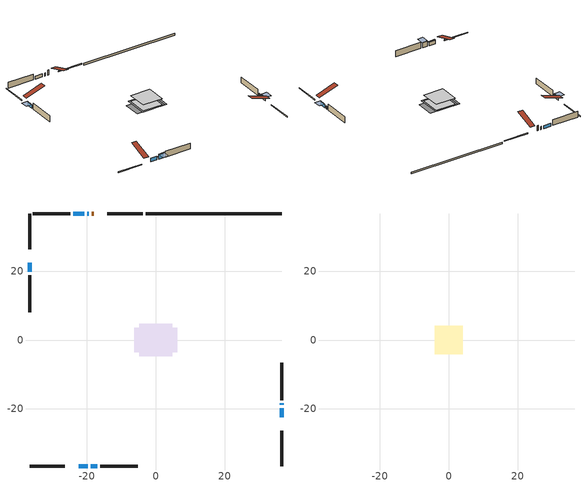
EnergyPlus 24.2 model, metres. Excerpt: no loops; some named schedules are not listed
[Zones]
conditioned space
 floor adiabatic (Floor2 construction): -4.74,-4.74 -4.74,4.74 4.74,4.74 4.74,-4.74 z0.61
 floor adiabatic (AdiabaticFloorConstruction): -4.07,-4.07 -4.07,4.07 4.07,4.07 4.07,-4.07 z0.61
 floor foundation (Slab1 construction): -6.31,-3.57 -6.31,3.57 6.31,3.57 6.31,-3.57 z-0.15
 wall outside (RimJoist1 construction): -3.82,36.61 -14.05,36.61 / -36.61,-36.61 -26.37,-36.61 / -36.61,36.61 -36.61,26.37 / 36.61,-36.61 36.61,-26.37 z0.61:0.91
 wall outside (AdiabaticWallConstruction 1): -18,36.61 -18.59,36.61 z0.61:2.64
 wall outside (AdiabaticWallConstruction): -19.51,36.61 -19.92,36.61 / -20.85,36.61 -23.93,36.61 / 36.61,-18.86 36.61,-18.42 z0.61:1.83; -36.61,22.43 -36.61,19.79 / -22.43,-36.61 -19.79,-36.61 / 36.61,-22.43 36.61,-19.79 z0.61:2.03; -18.86,-36.61 -17.03,-36.61 z0.61:2.64
 wall outside (Wall1 construction): -24.86,36.61 -35.68,36.61 / -16.1,-36.61 -5.28,-36.61 / -36.61,18.86 -36.61,8.03 / 36.61,-17.49 36.61,-6.67 z0.61:3.05
 wall foundation (FoundationWall1 construction): 36.61,36.61 -2.89,36.61 z-0.15:0.61
 window (WindowConstruction 6): -19.51,36.61 -19.92,36.61 z0.61:1.83
 window (WindowConstruction 5): -36.61,22.43 -36.61,19.79 z0.61:2.03
 window (WindowConstruction): -20.85,36.61 -23.93,36.61 z0.61:1.83
 window (WindowConstruction 1): -22.43,-36.61 -19.79,-36.61 z0.61:2.03
 window (WindowConstruction 2): -18.86,-36.61 -17.03,-36.61 z0.61:2.64
 window (WindowConstruction 3): 36.61,-22.43 36.61,-19.79 z0.61:2.03
 window (WindowConstruction 4): 36.61,-18.86 36.61,-18.42 z0.61:1.83
 door (Door): -18,36.61 -18.59,36.61 z0.61:2.64
 ceiling adiabatic (AdiabaticFloorConstruction): 4.07,-4.07 4.07,4.07 -4.07,4.07 -4.07,-4.07 z0.61
attic - vented
 floor to conditioned space (Floor1 construction Reversed): -4.07,-4.07 -4.07,4.07 4.07,4.07 4.07,-4.07 z3.05
 roof outside (Roof1 construction): -17.07,36.61,3.05 -17.07,28.68,5.69 -14.98,28.68,5.69 -14.98,36.61,3.05; -23.35,-36.61,3.05 -23.35,-28.68,5.69 -25.44,-28.68,5.69 -25.44,-36.61,3.05; -36.61,23.35,3.05 -28.68,23.35,5.69 -28.68,25.44,5.69 -36.61,25.44,3.05; 36.61,-23.35,3.05 28.68,-23.35,5.69 28.68,-25.44,5.69 36.61,-25.44,3.05
shading: -36.61,19.73 -36.61,22.49 -39.05,22.49 -39.05,19.73 z2.09; -19.73,-36.61 -22.49,-36.61 -22.49,-37.07 -19.73,-37.07 z2.09; -16.88,-36.61 -19.01,-36.61 -19.01,-39.66 -16.88,-39.66 z2.79; 36.61,-19.73 36.61,-22.49 39.05,-22.49 39.05,-19.73 z2.09
[Building]
Building 1: Terrain=Suburbs
[Site:Location]
Windsor AP_ON: Latitude {deg}=42.28; Longitude {deg}=-82.96; Time Zone {hr}=-5; Elevation {m}=190; Keep Site Location Information=Yes
[Site:GroundTemperature:Shallow]
6.34957, 4.46684, 4.31606, 5.20952, 8.79623, 12.3662, 15.4612, 17.4219, 17.5884, 15.9938, 12.9777, 9.51722
[Site:WaterMainsTemperature]
Calculation Method=Schedule; Temperature Schedule=mains temperature schedule
[Material] Roughness=Rough; Thermal Absorptance=0.9
Name | Thickness {m} | Conductivity {W/m-K} | Density {kg/m3} | Specific Heat {J/kg-K} | Solar Absorptance | Visible Absorptance
asphalt or fiberglass shingles | 0.00635 | 0.162714 | 1121.4 | 1465.45 | 0.4 | 0.4
ceiling stud and cavity | 0.1397 | 0.0950146 | 65.682 | 1177.47 | 0.7 | 0.7
concrete 4.0 in. | 0.1016 | 1.803125 | 2242.8 | 837.4 | 0.7 | 0.7
concrete 8.0 in. | 0.2032 | 1.803125 | 2242.8 | 837.4 | 0.7 | 0.7
door material | 0.04445 | 0.053851 | 512.64 | 1214.23 | 0.7 | 0.7
exterior vertical ins | 0.0640966 | 0.029427 | 32.04 | 1214.23 | 0.7 | 0.7
floor covering | 0.0127 | 0.0433444 | 54.468 | 1339.84 | 0.6 | 0.6
floor rigid ins; wall rigid ins | 0.512978 | 0.029427 | 32.04 | 1214.23 | 0.7 | 0.7
floor stud and cavity | 0.1397 | 0.802225 | 92.3553 | 1139.71 | 0.7 | 0.7
floor stud and cavity 1 | 0.1397 | 1.75129 | 37.0049 | 1207.88 | 0.7 | 0.7
furniture material conditioned space 1 | 0.1524 | 0.115458 | 640.8 | 1214.23 | 0.6 | 0.6
gypsum board | 0.0127 | 0.160291 | 801 | 837.4 | 0.6 | 0.6
gypsum board 1 | 0.0127 | 0.160291 | 801 | 837.4 | 0.7 | 0.7
osb sheathing 0.5 in. | 0.0127 | 0.115458 | 512.64 | 1214.23 | 0.7 | 0.7
osb sheathing 0.75 in. | 0.01905 | 0.115458 | 512.64 | 1214.23 | 0.7 | 0.7
rim joist stud and cavity | 0.0508 | 0.165372 | 50.32683 | 1063.81 | 0.6 | 0.6
wall stud and cavity | 0.1397 | 0.0896479 | 139.0536 | 1170.24 | 0.7 | 0.7
wall stud and cavity 1 | 0.0889 | 0.380278 | 52.3479 | 1209.89 | 0.7 | 0.7
wall stud and cavity 2 | 0.0889 | 0.391764 | 83.0341 | 1211.67 | 0.7 | 0.7
wood siding | 0.0254 | 0.102417 | 544.68 | 1172.36 | 0.4 | 0.4
wood siding 1; wood siding 2; wood siding 3 | 0.0254 | 0.102417 | 544.68 | 1172.36 | 0.7 | 0.7
[WindowMaterial:SimpleGlazingSystem]
Name | U-Factor {W/m2-K} | Solar Heat Gain Coefficient
WindowMaterial | 2.81742 | 0.58
WindowMaterial 1 | 4.10292 | 0.64
WindowMaterial 2 | 2.91679 | 0.47
WindowMaterial 3 | 2.97868 | 0.42
[Construction]
AdiabaticFloorConstruction: floor stud and cavity 1, floor rigid ins, osb sheathing 0.75 in., floor covering
AdiabaticWallConstruction: wood siding 2, wall rigid ins, wall stud and cavity 1, gypsum board
AdiabaticWallConstruction 1: wood siding 3, wall rigid ins, wall stud and cavity 1, gypsum board
Door: door material
Floor1 construction Reversed: gypsum board, ceiling stud and cavity
Floor2 construction: floor stud and cavity, osb sheathing 0.75 in., floor covering
FoundationWall1 construction: concrete 8.0 in., gypsum board 1
furniture construction conditioned space 1: furniture material conditioned space 1
PartitionWallConstruction: gypsum board, wall stud and cavity 2, gypsum board
RimJoist1 construction: wood siding 1, rim joist stud and cavity
Roof1 construction: asphalt or fiberglass shingles
Slab1 construction: concrete 4.0 in.
Wall1 construction: wood siding, osb sheathing 0.5 in., wall stud and cavity, gypsum board
WindowConstruction; WindowConstruction 1; WindowConstruction 3; WindowConstruction 5: WindowMaterial
WindowConstruction 2: WindowMaterial 1
WindowConstruction 4: WindowMaterial 2
WindowConstruction 6: WindowMaterial 3
[Zone] Multiplier=1; Part of Total Floor Area=Yes
Name | Volume {m3}
attic - vented | 28.4717
conditioned space | 310
[Space]
Name | Zone | Volume {m3}
attic - vented 1 | attic - vented | 28.4717
conditioned space 1 | conditioned space | 310
[ZoneInfiltration:EffectiveLeakageArea]
infil attic - vented 1: Zone or Space=attic - vented 1; Schedule=Always On Discrete; Effective Air Leakage Area {cm2}=2948; Stack Coefficient=0.000183873; Wind Coefficient=9.16176e-06
[ZoneMixing]
whole house fan mix: Zone or Space=attic - vented; Schedule=Always On Continuous; Design Flow Rate Calculation Method=Flow/Zone; Design Flow Rate {m3/s}=0; Source Zone or Space=conditioned space
[SurfaceProperty:ExposedFoundationPerimeter]
Slab1: Exposed Perimeter Calculation Method=TotalExposedPerimeter; Total Exposed Perimeter {m}=39.498
[InternalMass] Zone or ZoneList=conditioned space; Space or SpaceList=conditioned space 1
Name | Construction | Surface Area {m2}
furniture mass conditioned space 1 | furniture construction conditioned space 1 | 98.4989
partition wall mass | PartitionWallConstruction | 156.274
[Lights]
interior lighting: Zone or ZoneList or Space or SpaceList=conditioned space 1; Schedule=interior lighting schedule; Design Level Calculation Method=LightingLevel; Lighting Level {W}=343.2; Return Air Fraction=0; Fraction Radiant=0.6; Fraction Visible=0.2; Fraction Replaceable=1
[People]
occupants: Zone or ZoneList or Space or SpaceList=conditioned space 1; Number of People Schedule=occupants schedule; Number of People Calculation Method=People; Number of People=3; Fraction Radiant=0.314171; Sensible Heat Fraction=0.56303; Activity Level Schedule=occupants activity schedule; Carbon Dioxide Generation Rate {m3/s-W}=0; Enable ASHRAE 55 Comfort Warnings=No; Mean Radiant Temperature Calculation Type=EnclosureAveraged
[ElectricEquipment] Zone or ZoneList or Space or SpaceList=conditioned space 1; Design Level Calculation Method=EquipmentLevel
Name | Schedule | Design Level {W} | Fraction Latent | Fraction Radiant | Fraction Lost
clothes dryer | clothes dryer schedule | 140.772 | 0.015 | 0.081 | 0.85
clothes washer | clothes washer schedule | 32.1985 | 0.03 | 0.162 | 0.7
cooking range | cooking range schedule | 215.147 | 0.08 | 0.432 | 0.2
dishwasher | dishwasher schedule | 66.8632 | 0.3 | 0.18 | 0.4
fridge | fridge schedule | 72.9452 | 0 | 0.6 | 0
mech vent house fan | mech vent house fan schedule | 0 | 0 | 0 | 1
mech vent house fan cfis | mech vent house fan cfis schedule | 0 | 0 | 0 | 0
misc plug loads | misc plug loads schedule | 494.7 | 0.045 | 0.513 | 0.1
whole house fan | Always On Discrete | 0 | 0 | 0 | 1
[OtherEquipment] Zone or ZoneList or Space or SpaceList=conditioned space 1; Design Level Calculation Method=EquipmentLevel
Name | Fuel Type | Schedule | Design Level {W} | Fraction Latent | Fraction Radiant | Fraction Lost
clothes dryer 1 | Electricity | clothes dryer schedule | 0 | 0.015 | 0.081 | 0.85
cooking range 1 | Electricity | cooking range schedule | 0 | 0.08 | 0.432 | 0.2
general water use latent | None | general water use schedule | 62.594 | 1 | 0 | 0
general water use sensible | None | general water use schedule | -61.6891 | 0 | 0.6 | 0
mech vent house fan latent load | None | Always On Discrete | 0 | 1 | 0 | 0
mech vent house fan sensible load | None | Always On Discrete | 0 | 0 | 0 | 0
water heater energy adjustment1 | Electricity | Always On Discrete | 0.01 | 0 | 0 | 1
[ZoneInfiltration:DesignFlowRate] Zone or ZoneList or Space or SpaceList=conditioned space 1; Schedule=Always On Discrete; Design Flow Rate Calculation Method=Flow/Zone; Design Flow Rate {m3/s}=0
infil flow; natural vent flow; whole house fan flow
[ZoneControl:Thermostat]
conditioned space Thermostat: Zone or ZoneList=conditioned space; Control Type Schedule=conditioned space Thermostat Schedule; Control 1=conditioned space temperature setpoint; Temperature Difference Between Cutout And Setpoint {deltaC}=0
[ZoneHVAC:Baseboard:Convective:Electric]
electric baseboard: Availability Schedule=Always On Discrete; Heating Design Capacity {W}=8832.28; Efficiency=1
[AirLoopHVAC:UnitarySystem]
unit heater unitary system: Control Type=Load; Controlling Zone or Thermostat Location=conditioned space; Dehumidification Control Type=None; Availability Schedule=Always On Discrete; Supply Fan=unit heater supply fan; Fan Placement=BlowThrough; Supply Air Fan Operating Mode Schedule=unit heater auto fan schedule; Heating Coil=unit heater htg coil; DX Heating Coil Sizing Ratio=1; Use DOAS DX Cooling Coil=No; Minimum Supply Air Temperature {C}=2; Latent Load Control=SensibleOnlyLoadControl; Cooling Supply Air Flow Rate Method=None; Heating Supply Air Flow Rate Method=SupplyAirFlowRate; Heating Supply Air Flow Rate {m3/s}=0.0939175; No Load Supply Air Flow Rate Method=SupplyAirFlowRate; No Load Supply Air Flow Rate {m3/s}=0; No Load Supply Air Flow Rate Control Set To Low Speed=Yes; Maximum Supply Air Temperature {C}=48.8889; Maximum Outdoor Dry-Bulb Temperature for Supplemental Heater Operation {C}=21; Ancillary On-Cycle Electric Power {W}=0; Ancillary Off-Cycle Electric Power {W}=0
[Fan:SystemModel]
unit heater supply fan: Availability Schedule=Always On Discrete; Design Maximum Air Flow Rate {m3/s}=0.0939175; Speed Control Method=Discrete; Electric Power Minimum Flow Rate Fraction=0.2; Design Pressure Rise {Pa}=500; Motor Efficiency=1; Motor In Air Stream Fraction=1; Design Electric Power Consumption {W}=Autosize; Design Power Sizing Method=PowerPerFlow; Electric Power Per Unit Flow Rate {W/(m3/s)}=1e-06; Electric Power Per Unit Flow Rate Per Unit Pressure {W/((m3/s)-Pa)}=1.66667; Fan Total Efficiency=0.7; Motor Loss Radiative Fraction=0; Number of Speeds=1; Speed Flow Fraction 1=1; Speed Electric Power Fraction 1=1
[Coil:Heating:Fuel]
unit heater htg coil: Availability Schedule=Always On Discrete; Fuel Type=NaturalGas; Burner Efficiency=0.3; Nominal Capacity {W}=2000; On Cycle Parasitic Electric Load {W}=0; Off Cycle Parasitic Fuel Load {W}=0
[Zone equipment]
conditioned space: electric baseboard, unit heater unitary system
[Foundation:Kiva]
Foundation Kiva 1: Initial Indoor Air Temperature {C}=18; Wall Height Above Grade {m}=0.609996; Wall Depth Below Slab {m}=0.2032; Custom Block Material Name 1=exterior vertical ins; Custom Block Depth 1 {m}=0.759988; Custom Block X Position 1 {m}=0.2159; Custom Block Z Position 1 {m}=0
[Foundation:Kiva:Settings]
Soil Conductivity {W/m-K}=0.849921; Soil Density {kg/m3}=1842.3; Soil Specific Heat {J/kg-K}=418.7; Ground Solar Absorptivity=0.9; Ground Thermal Absorptivity=0.9; Ground Surface Roughness {m}=0.03; Far-Field Width {m}=40; Deep-Ground Boundary Condition=ZeroFlux; Deep-Ground Depth {m}=40; Minimum Cell Dimension {m}=0.2; Maximum Cell Growth Coefficient=3; Simulation Timestep=Timestep
[Exterior:Lights]
exterior lighting: Schedule=exterior lighting schedule; Design Level {W}=75.6
[EnergyManagementSystem:GlobalVariable]
infil_program_Qfan
infil_program_Qinf
natural_vent_program_Qnv
natural_vent_program_Qwhf
[EnergyManagementSystem:Sensor]
Name | Output:Variable or Output:Meter Index Key | Output:Variable or Output:Meter
airflow_gain | infil flow | Infiltration Sensible Heat Gain Energy
airflow_gain_1 | natural vent flow | Infiltration Sensible Heat Gain Energy
airflow_gain_2 | whole house fan flow | Infiltration Sensible Heat Gain Energy
airflow_loss | infil flow | Infiltration Sensible Heat Loss Energy
airflow_loss_1 | natural vent flow | Infiltration Sensible Heat Loss Energy
airflow_loss_2 | whole house fan flow | Infiltration Sensible Heat Loss Energy
clg_load_cond |  | Cooling:EnergyTransfer:Zone:CONDITIONED SPACE
clg_sp_s; clg_sp_s_1 | cooling setpoint | Schedule Value
clothes_dryer_exhaust_0_sch_s | clothes dryer exhaust 0 schedule | Schedule Value
conditioned_space_clg_unmet_s | conditioned space | Zone Cooling Setpoint Not Met Time
conditioned_space_htg_unmet_s | conditioned space | Zone Heating Setpoint Not Met Time
cool_season | cooling season schedule | Schedule Value
fridge_tin_s | conditioned space | Zone Mean Air Temperature
htg_load_cond |  | Heating:EnergyTransfer:Zone:CONDITIONED SPACE
htg_sp_s; htg_sp_s_1 | heating setpoint | Schedule Value
ig_ee_conv | clothes dryer | Electric Equipment Convective Heating Energy
ig_ee_conv_2 | cooking range | Electric Equipment Convective Heating Energy
ig_ee_conv_4 | fridge | Electric Equipment Convective Heating Energy
ig_ee_conv_5 | misc plug loads | Electric Equipment Convective Heating Energy
ig_ee_conv_6 | whole house fan | Electric Equipment Convective Heating Energy
ig_ee_rad | clothes dryer | Electric Equipment Radiant Heating Energy
ig_ee_rad_2 | cooking range | Electric Equipment Radiant Heating Energy
ig_ee_rad_4 | fridge | Electric Equipment Radiant Heating Energy
ig_ee_rad_5 | misc plug loads | Electric Equipment Radiant Heating Energy
ig_ee_rad_6 | whole house fan | Electric Equipment Radiant Heating Energy
ig_lgt_conv | interior lighting | Lights Convective Heating Energy
ig_lgt_rad | interior lighting | Lights Radiant Heating Energy
ig_lgt_vis | interior lighting | Lights Visible Radiation Heating Energy
ig_oe_conv | clothes dryer 1 | Other Equipment Convective Heating Energy
ig_oe_conv_1 | cooking range 1 | Other Equipment Convective Heating Energy
ig_oe_conv_2 | general water use latent | Other Equipment Convective Heating Energy
ig_oe_conv_3 | general water use sensible | Other Equipment Convective Heating Energy
ig_oe_conv_4 | water heater energy adjustment1 | Other Equipment Convective Heating Energy
ig_oe_rad | clothes dryer 1 | Other Equipment Radiant Heating Energy
ig_oe_rad_1 | cooking range 1 | Other Equipment Radiant Heating Energy
ig_oe_rad_2 | general water use latent | Other Equipment Radiant Heating Energy
ig_oe_rad_3 | general water use sensible | Other Equipment Radiant Heating Energy
ig_oe_rad_4 | water heater energy adjustment1 | Other Equipment Radiant Heating Energy
ig_ppl_conv | occupants | People Convective Heating Energy
ig_ppl_rad | occupants | People Radiant Heating Energy
im_conv | furniture mass conditioned space 1 | Surface Inside Face Convection Heat Gain Energy
im_conv_1 | partition wall mass | Surface Inside Face Convection Heat Gain Energy
im_ig | furniture mass conditioned space 1 | Surface Inside Face Internal Gains Radiation Heat Gain Energy
im_ig_1 | partition wall mass | Surface Inside Face Internal Gains Radiation Heat Gain Energy
im_lgt | furniture mass conditioned space 1 | Surface Inside Face Lights Radiation Heat Gain Energy
im_lgt_1 | partition wall mass | Surface Inside Face Lights Radiation Heat Gain Energy
im_sol | furniture mass conditioned space 1 | Surface Inside Face Solar Radiation Heat Gain Energy
im_sol_1 | partition wall mass | Surface Inside Face Solar Radiation Heat Gain Energy
im_surf | furniture mass conditioned space 1 | Surface Inside Face Net Surface Thermal Radiation Heat Gain Energy
im_surf_1 | partition wall mass | Surface Inside Face Net Surface Thermal Radiation Heat Gain Energy
mv_conv | mech vent house fan | Electric Equipment Convective Heating Energy
mv_conv_1 | mech vent house fan cfis | Electric Equipment Convective Heating Energy
mv_conv_2 | mech vent house fan latent load | Other Equipment Convective Heating Energy
mv_conv_3 | mech vent house fan sensible load | Other Equipment Convective Heating Energy
mv_rad | mech vent house fan | Electric Equipment Radiant Heating Energy
mv_rad_1 | mech vent house fan cfis | Electric Equipment Radiant Heating Energy
mv_rad_2 | mech vent house fan latent load | Other Equipment Radiant Heating Energy
mv_rad_3 | mech vent house fan sensible load | Other Equipment Radiant Heating Energy
natural_vent_s | natural vent schedule | Schedule Value
out_pb_s |  | Site Outdoor Air Barometric Pressure
out_wt_s |  | Site Outdoor Air Humidity Ratio
site_vw_s |  | Site Wind Speed
ss_back_out | Window1 | Surface Window Shortwave from Zone Back Out Window Heat Transfer Rate
ss_back_out_1 | Window10 | Surface Window Shortwave from Zone Back Out Window Heat Transfer Rate
ss_back_out_2 | Window2 | Surface Window Shortwave from Zone Back Out Window Heat Transfer Rate
ss_back_out_3 | Window4 | Surface Window Shortwave from Zone Back Out Window Heat Transfer Rate
ss_back_out_4 | Window6 | Surface Window Shortwave from Zone Back Out Window Heat Transfer Rate
ss_back_out_5 | Window7 | Surface Window Shortwave from Zone Back Out Window Heat Transfer Rate
ss_back_out_6 | Window9 | Surface Window Shortwave from Zone Back Out Window Heat Transfer Rate
ss_conv | Door1 | Surface Inside Face Convection Heat Gain Energy
ss_conv_1 | Window1 | Surface Inside Face Convection Heat Gain Energy
ss_conv_2 | Window10 | Surface Inside Face Convection Heat Gain Energy
ss_conv_3 | Window2 | Surface Inside Face Convection Heat Gain Energy
ss_conv_4 | Window4 | Surface Inside Face Convection Heat Gain Energy
ss_conv_5 | Window6 | Surface Inside Face Convection Heat Gain Energy
ss_conv_6 | Window7 | Surface Inside Face Convection Heat Gain Energy
ss_conv_7 | Window9 | Surface Inside Face Convection Heat Gain Energy
ss_ig | Door1 | Surface Inside Face Internal Gains Radiation Heat Gain Energy
ss_ig_1 | Window1 | Surface Inside Face Internal Gains Radiation Heat Gain Energy
ss_ig_2 | Window10 | Surface Inside Face Internal Gains Radiation Heat Gain Energy
ss_ig_3 | Window2 | Surface Inside Face Internal Gains Radiation Heat Gain Energy
ss_ig_4 | Window4 | Surface Inside Face Internal Gains Radiation Heat Gain Energy
ss_ig_5 | Window6 | Surface Inside Face Internal Gains Radiation Heat Gain Energy
ss_ig_6 | Window7 | Surface Inside Face Internal Gains Radiation Heat Gain Energy
ss_ig_7 | Window9 | Surface Inside Face Internal Gains Radiation Heat Gain Energy
ss_lgt | Door1 | Surface Inside Face Lights Radiation Heat Gain Energy
ss_sol | Door1 | Surface Inside Face Solar Radiation Heat Gain Energy
ss_surf | Door1 | Surface Inside Face Net Surface Thermal Radiation Heat Gain Energy
ss_surf_1 | Window1 | Surface Inside Face Net Surface Thermal Radiation Heat Gain Energy
ss_surf_2 | Window10 | Surface Inside Face Net Surface Thermal Radiation Heat Gain Energy
ss_surf_3 | Window2 | Surface Inside Face Net Surface Thermal Radiation Heat Gain Energy
ss_surf_4 | Window4 | Surface Inside Face Net Surface Thermal Radiation Heat Gain Energy
ss_surf_5 | Window6 | Surface Inside Face Net Surface Thermal Radiation Heat Gain Energy
ss_surf_6 | Window7 | Surface Inside Face Net Surface Thermal Radiation Heat Gain Energy
ss_surf_7 | Window9 | Surface Inside Face Net Surface Thermal Radiation Heat Gain Energy
ss_trans_in | Window1 | Surface Window Transmitted Solar Radiation Rate
ss_trans_in_1 | Window10 | Surface Window Transmitted Solar Radiation Rate
ss_trans_in_2 | Window2 | Surface Window Transmitted Solar Radiation Rate
ss_trans_in_3 | Window4 | Surface Window Transmitted Solar Radiation Rate
ss_trans_in_4 | Window6 | Surface Window Transmitted Solar Radiation Rate
ss_trans_in_5 | Window7 | Surface Window Transmitted Solar Radiation Rate
ss_trans_in_6 | Window9 | Surface Window Transmitted Solar Radiation Rate
ss_trans_out | Window1 | Surface Inside Face Initial Transmitted Diffuse Transmitted Out Window Solar Radiation Rate
ss_trans_out_1 | Window10 | Surface Inside Face Initial Transmitted Diffuse Transmitted Out Window Solar Radiation Rate
ss_trans_out_2 | Window2 | Surface Inside Face Initial Transmitted Diffuse Transmitted Out Window Solar Radiation Rate
ss_trans_out_3 | Window4 | Surface Inside Face Initial Transmitted Diffuse Transmitted Out Window Solar Radiation Rate
ss_trans_out_4 | Window6 | Surface Inside Face Initial Transmitted Diffuse Transmitted Out Window Solar Radiation Rate
ss_trans_out_5 | Window7 | Surface Inside Face Initial Transmitted Diffuse Transmitted Out Window Solar Radiation Rate
ss_trans_out_6 | Window9 | Surface Inside Face Initial Transmitted Diffuse Transmitted Out Window Solar Radiation Rate
s_conv | Floor1 | Surface Inside Face Convection Heat Gain Energy
s_conv_1 | Floor2 | Surface Inside Face Convection Heat Gain Energy
s_conv_10 | Wall1:0 | Surface Inside Face Convection Heat Gain Energy
s_conv_11 | Wall1:180 | Surface Inside Face Convection Heat Gain Energy
s_conv_12 | Wall1:270 | Surface Inside Face Convection Heat Gain Energy
s_conv_13 | Wall1:90 | Surface Inside Face Convection Heat Gain Energy
s_conv_2 | FoundationWall1 | Surface Inside Face Convection Heat Gain Energy
s_conv_3 | inferred conditioned ceiling | Surface Inside Face Convection Heat Gain Energy
s_conv_4 | inferred conditioned floor | Surface Inside Face Convection Heat Gain Energy
s_conv_5 | RimJoist1:0 | Surface Inside Face Convection Heat Gain Energy
s_conv_6 | RimJoist1:180 | Surface Inside Face Convection Heat Gain Energy
s_conv_7 | RimJoist1:270 | Surface Inside Face Convection Heat Gain Energy
s_conv_8 | RimJoist1:90 | Surface Inside Face Convection Heat Gain Energy
s_conv_9 | Slab1 | Surface Inside Face Convection Heat Gain Energy
s_ig | Floor1 | Surface Inside Face Internal Gains Radiation Heat Gain Energy
s_ig_1 | Floor2 | Surface Inside Face Internal Gains Radiation Heat Gain Energy
s_ig_10 | Wall1:0 | Surface Inside Face Internal Gains Radiation Heat Gain Energy
s_ig_11 | Wall1:180 | Surface Inside Face Internal Gains Radiation Heat Gain Energy
s_ig_12 | Wall1:270 | Surface Inside Face Internal Gains Radiation Heat Gain Energy
s_ig_13 | Wall1:90 | Surface Inside Face Internal Gains Radiation Heat Gain Energy
s_ig_2 | FoundationWall1 | Surface Inside Face Internal Gains Radiation Heat Gain Energy
s_ig_3 | inferred conditioned ceiling | Surface Inside Face Internal Gains Radiation Heat Gain Energy
s_ig_4 | inferred conditioned floor | Surface Inside Face Internal Gains Radiation Heat Gain Energy
s_ig_5 | RimJoist1:0 | Surface Inside Face Internal Gains Radiation Heat Gain Energy
s_ig_6 | RimJoist1:180 | Surface Inside Face Internal Gains Radiation Heat Gain Energy
s_ig_7 | RimJoist1:270 | Surface Inside Face Internal Gains Radiation Heat Gain Energy
s_ig_8 | RimJoist1:90 | Surface Inside Face Internal Gains Radiation Heat Gain Energy
s_ig_9 | Slab1 | Surface Inside Face Internal Gains Radiation Heat Gain Energy
s_lgt | Floor1 | Surface Inside Face Lights Radiation Heat Gain Energy
s_lgt_1 | Floor2 | Surface Inside Face Lights Radiation Heat Gain Energy
s_lgt_10 | Wall1:0 | Surface Inside Face Lights Radiation Heat Gain Energy
s_lgt_11 | Wall1:180 | Surface Inside Face Lights Radiation Heat Gain Energy
s_lgt_12 | Wall1:270 | Surface Inside Face Lights Radiation Heat Gain Energy
s_lgt_13 | Wall1:90 | Surface Inside Face Lights Radiation Heat Gain Energy
s_lgt_2 | FoundationWall1 | Surface Inside Face Lights Radiation Heat Gain Energy
s_lgt_3 | inferred conditioned ceiling | Surface Inside Face Lights Radiation Heat Gain Energy
s_lgt_4 | inferred conditioned floor | Surface Inside Face Lights Radiation Heat Gain Energy
s_lgt_5 | RimJoist1:0 | Surface Inside Face Lights Radiation Heat Gain Energy
s_lgt_6 | RimJoist1:180 | Surface Inside Face Lights Radiation Heat Gain Energy
s_lgt_7 | RimJoist1:270 | Surface Inside Face Lights Radiation Heat Gain Energy
s_lgt_8 | RimJoist1:90 | Surface Inside Face Lights Radiation Heat Gain Energy
s_lgt_9 | Slab1 | Surface Inside Face Lights Radiation Heat Gain Energy
s_sol | Floor1 | Surface Inside Face Solar Radiation Heat Gain Energy
s_sol_1 | Floor2 | Surface Inside Face Solar Radiation Heat Gain Energy
s_sol_10 | Wall1:0 | Surface Inside Face Solar Radiation Heat Gain Energy
s_sol_11 | Wall1:180 | Surface Inside Face Solar Radiation Heat Gain Energy
s_sol_12 | Wall1:270 | Surface Inside Face Solar Radiation Heat Gain Energy
s_sol_13 | Wall1:90 | Surface Inside Face Solar Radiation Heat Gain Energy
s_sol_2 | FoundationWall1 | Surface Inside Face Solar Radiation Heat Gain Energy
s_sol_3 | inferred conditioned ceiling | Surface Inside Face Solar Radiation Heat Gain Energy
s_sol_4 | inferred conditioned floor | Surface Inside Face Solar Radiation Heat Gain Energy
s_sol_5 | RimJoist1:0 | Surface Inside Face Solar Radiation Heat Gain Energy
s_sol_6 | RimJoist1:180 | Surface Inside Face Solar Radiation Heat Gain Energy
s_sol_7 | RimJoist1:270 | Surface Inside Face Solar Radiation Heat Gain Energy
s_sol_8 | RimJoist1:90 | Surface Inside Face Solar Radiation Heat Gain Energy
s_sol_9 | Slab1 | Surface Inside Face Solar Radiation Heat Gain Energy
s_surf | Floor1 | Surface Inside Face Net Surface Thermal Radiation Heat Gain Energy
s_surf_1 | Floor2 | Surface Inside Face Net Surface Thermal Radiation Heat Gain Energy
